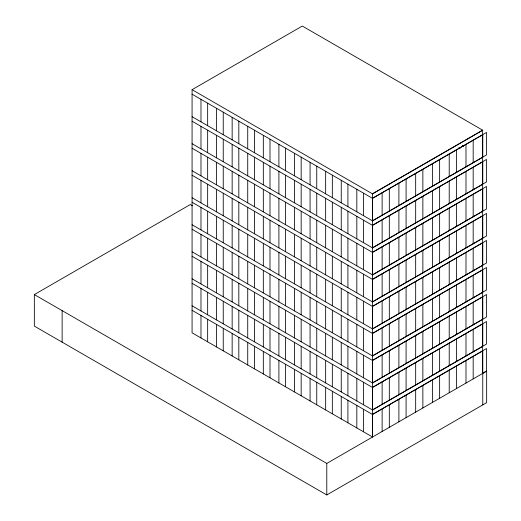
<?xml version="1.0" encoding="UTF-8"?>
<svg xmlns="http://www.w3.org/2000/svg" width="521" height="521" viewBox="0 0 521 521"><rect width="100%" height="100%" fill="white"/><g stroke="black" fill="none" stroke-linecap="round" stroke-linejoin="round"><path stroke-width="0.78" d="M192.073 89.684L302.297 26.05L482.765 130.243L372.541 193.877L192.073 89.684L192.073 332.828L372.404 436.937L372.404 193.799L482.628 130.165L482.628 373.303L486.529 371.05L486.529 348.542L372.404 414.429M34.34 294.586L326.791 463.43L486.66 371.128L486.66 402.648L326.791 494.95L34.34 326.107L34.34 294.586L190.315 204.538L192.425 205.756M372.404 225.319L486.529 159.433L486.529 181.946L372.404 247.833L192.073 143.718M372.541 225.398L482.765 161.757L482.765 184.271L372.541 247.905L372.541 225.398L192.073 121.204M372.404 252.333L486.529 186.446L486.529 208.96L372.404 274.847L192.073 170.732M372.541 252.411L482.765 188.771L482.765 211.285L372.541 274.925L372.541 252.411L192.073 148.218M372.404 279.347L486.529 213.46L486.529 235.974L372.404 301.861L192.073 197.746M372.541 279.425L482.765 215.792L482.765 238.305L372.541 301.939L372.541 279.425L192.073 175.238M372.404 306.361L486.529 240.474L486.529 262.988L372.404 328.875L192.073 224.766M372.541 306.439L482.765 242.806L482.765 265.319L372.541 328.953L372.541 306.439L192.073 202.252M372.404 333.381L486.529 267.494L486.529 290.008L372.404 355.895L192.073 251.78M372.541 333.46L482.765 269.819L482.765 292.333L372.541 355.973L372.541 333.46L192.073 229.266M372.404 360.395L486.529 294.508L486.529 317.022L372.404 382.909L192.073 278.794M372.541 360.473L482.765 296.84L482.765 319.347L372.541 382.987L372.541 360.473L192.073 256.28M372.404 387.409L486.529 321.522L486.529 344.036L372.404 409.923L192.073 305.814M372.541 387.487L482.765 323.854L482.765 346.367L372.541 410.001L372.541 387.487L192.073 283.3M192.073 310.314L372.541 414.501L482.765 350.867L482.765 404.902M462.322 145.45L463.729 146.264M458.682 147.853L460.089 148.667M192.073 94.19L372.404 198.299L486.529 132.412L486.529 154.926L372.404 220.813L192.073 116.704M473.179 140.279L473.179 162.786M473.179 167.293L473.179 189.807M473.179 194.307L473.179 216.821M473.179 221.321L473.179 243.835M473.179 248.341L473.179 270.848M473.179 275.355L473.179 297.869M473.179 302.369L473.179 324.883M473.179 329.383L473.179 351.896M473.179 356.403L473.179 378.917M465.989 144.428L465.989 166.941M465.989 171.442L465.989 193.955M465.989 198.455L465.989 220.969M465.989 225.476L465.989 247.989M465.989 252.49L465.989 275.003M465.989 279.503L465.989 302.017M465.989 306.517L465.989 329.031M465.989 333.538L465.989 356.051M465.989 360.552L465.989 383.065M456.409 149.957L456.409 172.471M456.409 176.977L456.409 199.491M456.409 203.991L456.409 226.505M456.409 231.005L456.409 253.519M456.409 258.025L456.409 280.532M456.409 285.039L456.409 307.553M456.409 312.053L456.409 334.567M456.409 339.067L456.409 361.581M456.409 366.087L456.409 388.601M449.219 154.112L449.219 176.626M449.219 181.126L449.219 203.639M449.219 208.14L449.219 230.653M449.219 235.16L449.219 257.674M449.219 262.174L449.219 284.687M449.219 289.188L449.219 311.701M449.219 316.201L449.219 338.715M449.219 343.222L449.219 365.735M449.219 370.236L449.219 392.749M439.633 159.641L439.633 182.155M439.633 186.661L439.633 209.175M439.633 213.675L439.633 236.189M439.633 240.689L439.633 263.203M439.633 267.709L439.633 290.217M439.633 294.723L439.633 317.237M439.633 321.737L439.633 344.251M439.633 348.751L439.633 371.265M439.633 375.771L439.633 398.278M432.443 163.796L432.443 186.31M432.443 190.81L432.443 213.323M432.443 217.824L432.443 240.337M432.443 244.844L432.443 267.351M432.443 271.858L432.443 294.372M432.443 298.872L432.443 321.385M432.443 325.885L432.443 348.399M432.443 352.906L432.443 375.42M432.443 379.92L432.443 402.433M422.863 169.325L422.863 191.839M422.863 196.345L422.863 218.859M422.863 223.359L422.863 245.873M422.863 250.373L422.863 272.887M422.863 277.387L422.863 299.901M422.863 304.407L422.863 326.921M422.863 331.421L422.863 353.935M422.863 358.435L422.863 380.949M422.863 385.455L422.863 407.963M415.673 173.48L415.673 195.994M415.673 200.494L415.673 223.008M415.673 227.508L415.673 250.021M415.673 254.528L415.673 277.035M415.673 281.542L415.673 304.056M415.673 308.556L415.673 331.069M415.673 335.57L415.673 358.083M415.673 362.59L415.673 385.104M415.673 389.604L415.673 412.118M406.087 179.009L406.087 201.523M406.087 206.029L406.087 228.543M406.087 233.043L406.087 255.557M406.087 260.057L406.087 282.571M406.087 287.071L406.087 309.585M406.087 314.091L406.087 336.605M406.087 341.105L406.087 363.619M406.087 368.119L406.087 390.633M406.087 395.139L406.087 417.647M398.897 183.164L398.897 205.678M398.897 210.178L398.897 232.692M398.897 237.192L398.897 259.705M398.897 264.212L398.897 286.719M398.897 291.226L398.897 313.74M398.897 318.24L398.897 340.754M398.897 345.254L398.897 367.767M398.897 372.274L398.897 394.781M398.897 399.288L398.897 421.802M389.317 188.693L389.317 211.207M389.317 215.714L389.317 238.221M389.317 242.727L389.317 265.241M389.317 269.741L389.317 292.255M389.317 296.755L389.317 319.269M389.317 323.775L389.317 346.289M389.317 350.789L389.317 373.303M389.317 377.803L389.317 400.317M389.317 404.817L389.317 427.331M382.127 192.848L382.127 215.362M382.127 219.862L382.127 242.376M382.127 246.876L382.127 269.39M382.127 273.89L382.127 296.403M382.127 300.91L382.127 323.424M382.127 327.924L382.127 350.438M382.127 354.938L382.127 377.451M382.127 381.958L382.127 404.465M382.127 408.972L382.127 431.486M372.541 414.501L372.541 437.015M363.502 193.161L363.502 215.674M363.502 220.175L363.502 242.688M363.502 247.195L363.502 269.702M363.502 274.209L363.502 296.723M363.502 301.223L363.502 323.736M363.502 328.237L363.502 350.75M363.502 355.257L363.502 377.771M363.502 382.271L363.502 404.784M363.502 409.285L363.502 431.798M356.82 189.305L356.82 211.819M356.82 216.319L356.82 238.833M356.82 243.333L356.82 265.847M356.82 270.353L356.82 292.867M356.82 297.367L356.82 319.881M356.82 324.381L356.82 346.895M356.82 351.395L356.82 373.909M356.82 378.415L356.82 400.929M356.82 405.429L356.82 427.943M347.917 184.16L347.917 206.674M347.917 211.181L347.917 233.695M347.917 238.195L347.917 260.708M347.917 265.209L347.917 287.722M347.917 292.229L347.917 314.736M347.917 319.243L347.917 341.756M347.917 346.257L347.917 368.77M347.917 373.27L347.917 395.784M347.917 400.291L347.917 422.798M341.242 180.305L341.242 202.819M341.242 207.325L341.242 229.833M341.242 234.339L341.242 256.853M341.242 261.353L341.242 283.867M341.242 288.367L341.242 310.881M341.242 315.387L341.242 337.895M341.242 342.401L341.242 364.915M341.242 369.415L341.242 391.929M341.242 396.429L341.242 418.943M332.333 175.167L332.333 197.68M332.333 202.181L332.333 224.694M332.333 229.194L332.333 251.708M332.333 256.215L332.333 278.728M332.333 283.229L332.333 305.742M332.333 310.242L332.333 332.756M332.333 337.256L332.333 359.77M332.333 364.277L332.333 386.79M332.333 391.291L332.333 413.804M326.791 463.43L326.791 494.95M325.658 171.311L325.658 193.825M325.658 198.325L325.658 220.839M325.658 225.339L325.658 247.853M325.658 252.353L325.658 274.867M325.658 279.373L325.658 301.887M325.658 306.387L325.658 328.901M325.658 333.401L325.658 355.915M325.658 360.421L325.658 382.928M325.658 387.435L325.658 409.949M316.748 166.166L316.748 188.68M316.748 193.187L316.748 215.694M316.748 220.201L316.748 242.714M316.748 247.215L316.748 269.728M316.748 274.228L316.748 296.742M316.748 301.249L316.748 323.762M316.748 328.263L316.748 350.776M316.748 355.276L316.748 377.79M316.748 382.29L316.748 404.804M310.073 162.311L310.073 184.825M310.073 189.325L310.073 211.839M310.073 216.345L310.073 238.859M310.073 243.359L310.073 265.873M310.073 270.373L310.073 292.887M310.073 297.387L310.073 319.901M310.073 324.407L310.073 346.921M310.073 351.421L310.073 373.935M310.073 378.435L310.073 400.949M301.164 157.173L301.164 179.686M301.164 184.187L301.164 206.7M301.164 211.2L301.164 233.714M301.164 238.221L301.164 260.728M301.164 265.235L301.164 287.748M301.164 292.248L301.164 314.762M301.164 319.262L301.164 341.776M301.164 346.283L301.164 368.796M301.164 373.297L301.164 395.81M294.489 153.317L294.489 175.824M294.489 180.331L294.489 202.845M294.489 207.345L294.489 229.859M294.489 234.359L294.489 256.873M294.489 261.379L294.489 283.893M294.489 288.393L294.489 310.907M294.489 315.407L294.489 337.921M294.489 342.421L294.489 364.934M294.489 369.441L294.489 391.955M285.58 148.172L285.58 170.686M285.58 175.186L285.58 197.7M285.58 202.207L285.58 224.72M285.58 229.22L285.58 251.734M285.58 256.234L285.58 278.748M285.58 283.255L285.58 305.762M285.58 310.269L285.58 332.782M285.58 337.282L285.58 359.796M285.58 364.296L285.58 386.81M278.904 144.317L278.904 166.831M278.904 171.331L278.904 193.845M278.904 198.351L278.904 220.858M278.904 225.365L278.904 247.879M278.904 252.379L278.904 274.893M278.904 279.393L278.904 301.906M278.904 306.413L278.904 328.92M278.904 333.427L278.904 355.941M278.904 360.441L278.904 382.955M269.995 139.179L269.995 161.686M269.995 166.192L269.995 188.706M269.995 193.206L269.995 215.72M269.995 220.22L269.995 242.734M269.995 247.241L269.995 269.754M269.995 274.254L269.995 296.768M269.995 301.268L269.995 323.782M269.995 328.282L269.995 350.796M269.995 355.302L269.995 377.816M263.32 135.317L263.32 157.83M263.32 162.337L263.32 184.851M263.32 189.351L263.32 211.865M263.32 216.365L263.32 238.879M263.32 243.379L263.32 265.892M263.32 270.399L263.32 292.913M263.32 297.413L263.32 319.927M263.32 324.427L263.32 346.94M263.32 351.447L263.32 373.954M254.411 130.178L254.411 152.692M254.411 157.192L254.411 179.706M254.411 184.213L254.411 206.72M254.411 211.226L254.411 233.74M254.411 238.24L254.411 260.754M254.411 265.254L254.411 287.768M254.411 292.274L254.411 314.788M254.411 319.288L254.411 341.802M254.411 346.302L254.411 368.816M247.735 126.323L247.735 148.837M247.735 153.337L247.735 175.851M247.735 180.351L247.735 202.864M247.735 207.371L247.735 229.885M247.735 234.385L247.735 256.899M247.735 261.399L247.735 283.912M247.735 288.413L247.735 310.926M247.735 315.433L247.735 337.947M247.735 342.447L247.735 364.96M238.826 121.178L238.826 143.692M238.826 148.198L238.826 170.712M238.826 175.212L238.826 197.726M238.826 202.226L238.826 224.74M238.826 229.247L238.826 251.754M238.826 256.26L238.826 278.774M238.826 283.274L238.826 305.788M238.826 310.288L238.826 332.802M238.826 337.308L238.826 359.822M232.151 117.323L232.151 139.836M232.151 144.343L232.151 166.85M232.151 171.357L232.151 193.871M232.151 198.371L232.151 220.884M232.151 225.385L232.151 247.898M232.151 252.405L232.151 274.919M232.151 279.419L232.151 301.933M232.151 306.433L232.151 328.946M232.151 333.447L232.151 355.96M223.242 112.184L223.242 134.698M223.242 139.198L223.242 161.712M223.242 166.212L223.242 188.726M223.242 193.232L223.242 215.746M223.242 220.246L223.242 242.76M223.242 247.26L223.242 269.774M223.242 274.274L223.242 296.788M223.242 301.294L223.242 323.808M223.242 328.308L223.242 350.822M216.567 108.329L216.567 130.843M216.567 135.343L216.567 157.856M216.567 162.357L216.567 184.87M216.567 189.377L216.567 211.884M216.567 216.391L216.567 238.905M216.567 243.405L216.567 265.918M216.567 270.419L216.567 292.932M216.567 297.439L216.567 319.946M216.567 324.453L216.567 346.966M207.658 103.184L207.658 125.698M207.658 130.204L207.658 152.712M207.658 157.218L207.658 179.732M207.658 184.232L207.658 206.746M207.658 211.246L207.658 233.76M207.658 238.266L207.658 260.78M207.658 265.28L207.658 287.794M207.658 292.294L207.658 314.808M207.658 319.308L207.658 341.822M200.982 99.329L200.982 121.842M200.982 126.343L200.982 148.856M200.982 153.363L200.982 175.877M200.982 180.377L200.982 202.89M200.982 207.391L200.982 229.904M200.982 234.404L200.982 256.918M200.982 261.425L200.982 283.938M200.982 288.439L200.982 310.952M200.982 315.452L200.982 337.966M62.142 310.64L62.142 342.16M482.765 134.744L372.541 198.377L372.541 220.891L482.765 157.257L482.765 134.744"/></g></svg>
